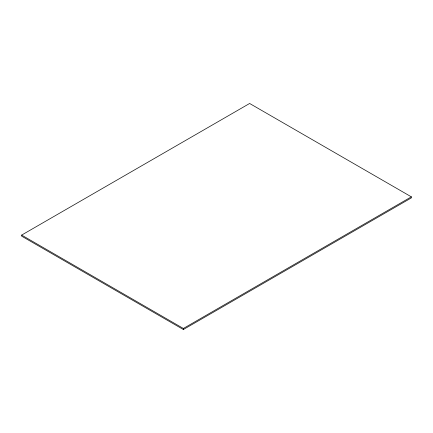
<?xml version="1.0" encoding="UTF-8"?>
<svg xmlns="http://www.w3.org/2000/svg" width="433" height="433" viewBox="0 0 433 433"><rect width="100%" height="100%" fill="white"/><g stroke="black" fill="none" stroke-linecap="round" stroke-linejoin="round"><path stroke-width="0.65" d="M21.65 235.092L249.63 103.471L411.35 196.842L411.35 197.908L183.37 329.529L21.65 236.158L21.65 235.092L183.37 328.463L411.35 196.842M183.37 328.463L183.37 329.529"/></g></svg>
